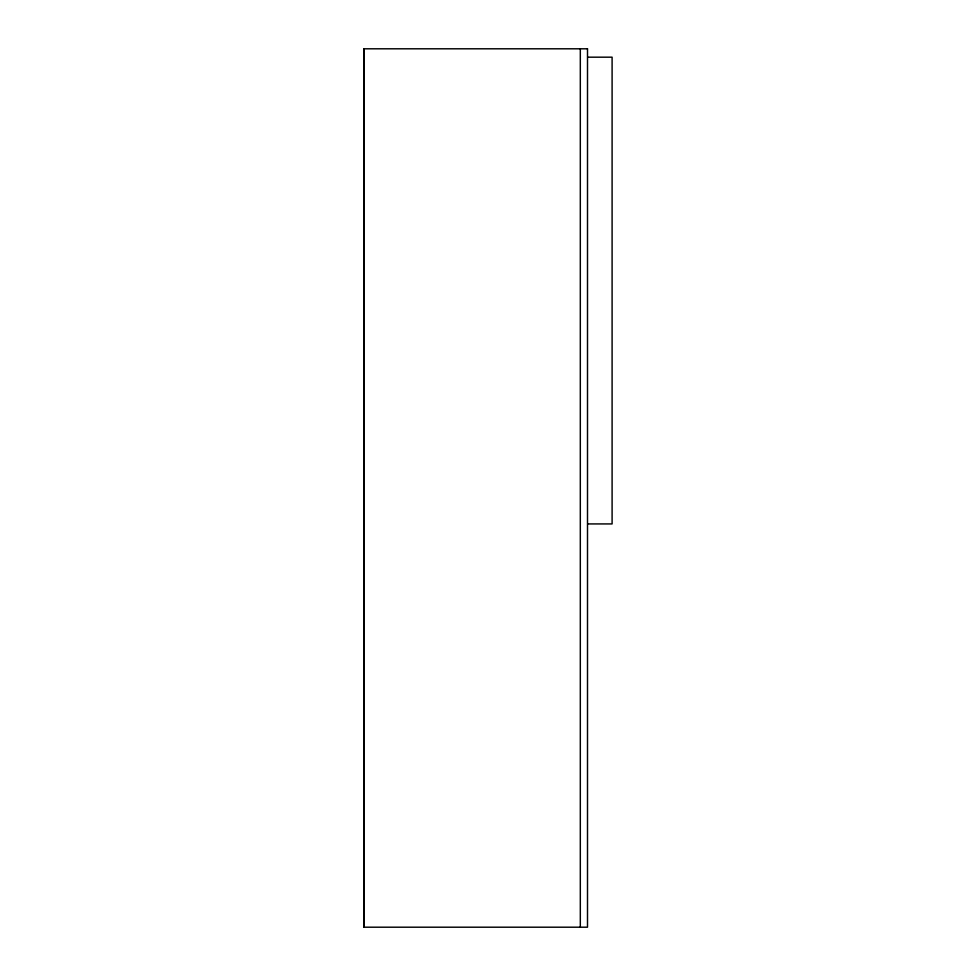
<?xml version="1.0" encoding="UTF-8"?>
<svg xmlns="http://www.w3.org/2000/svg" width="976" height="976" viewBox="0 0 976 976"><rect width="100%" height="100%" fill="white"/><g stroke="black" fill="none" stroke-linecap="round" stroke-linejoin="round"><path stroke-width="1.46" d="M587.759 57.181L612.098 57.181L612.098 523.929L587.759 523.929M580.317 48.8L580.317 927.2M364.146 48.8L364.146 927.2M587.503 48.8L363.902 48.8L363.902 927.2L587.503 927.2L587.503 48.8"/></g></svg>
